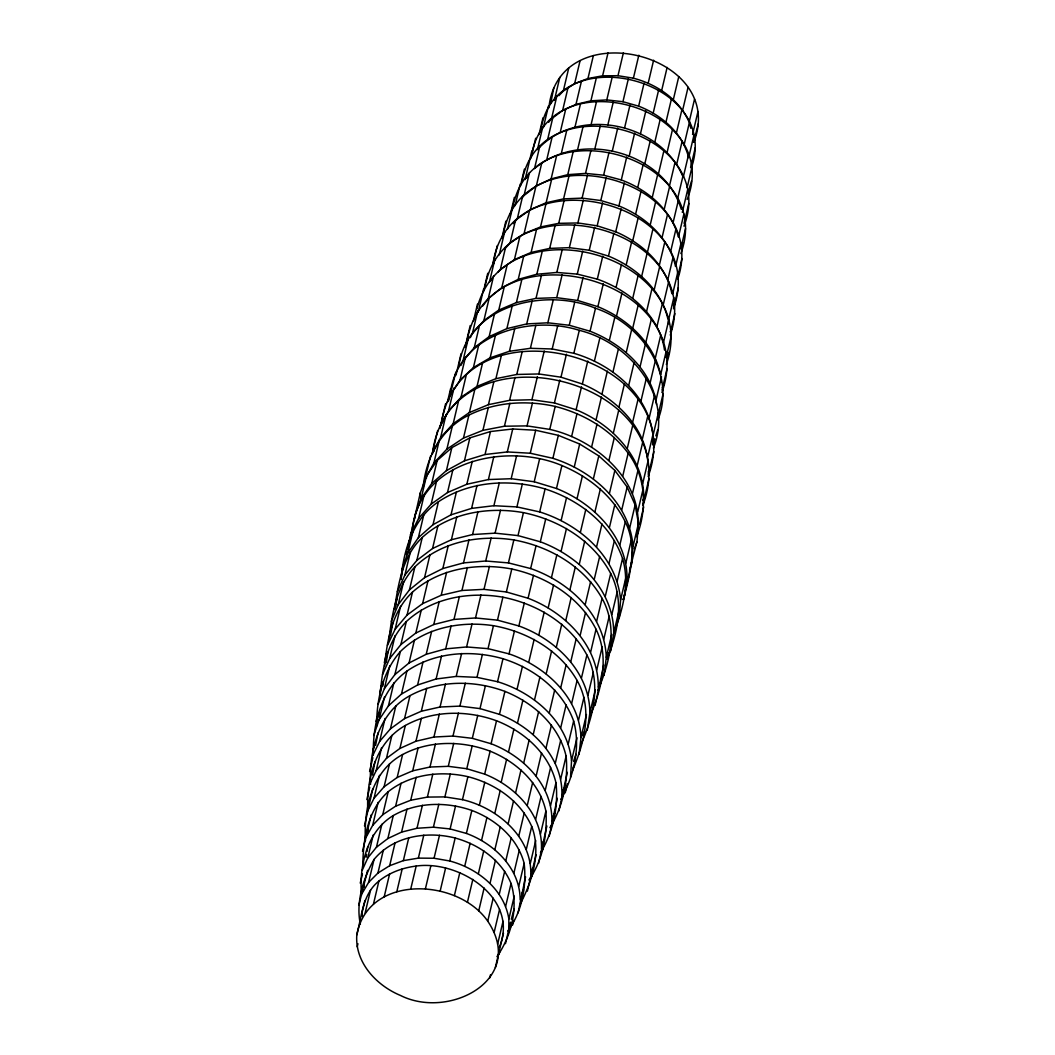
<?xml version="1.0" encoding="UTF-8"?>
<svg xmlns="http://www.w3.org/2000/svg" width="1055" height="1055" viewBox="0 0 1055 1055"><rect width="100%" height="100%" fill="white"/><g stroke="black" fill="none" stroke-linecap="round" stroke-linejoin="round"><path stroke-width="1.5" d="M496.945 956.648C511.187 936.326 518.664 907.762 511.055 883.444C501.349 860.115 478.97 844.541 455.167 838.013C426.998 830.865 393.317 836.048 374.037 859.443C363.237 878.446 355.654 902.407 360.375 924.246M364.226 887.11L364.239 882.376M508.8 931.618L508.853 919.024L514.286 896.064M531.786 153.951C550.037 58.065 724.126 106.304 687.148 199.487M450.498 391.735C458.938 334.132 530.203 314.627 579.287 330.334C629.373 342.545 674.382 395.427 653.414 448.204M652.663 444.894L653.045 435.412L658.478 412.439M373.312 755.063C372.573 724.653 380.829 689.851 406.9 671.099C434.818 652.043 471.071 649.629 502.984 658.742C533.83 668.369 562.5 689.851 573.643 721.066C580.857 747.138 573.867 776.177 560.944 799.242M378.877 717.031L379.154 712.534M570.531 777.258L571.546 760.734L576.98 737.775M400.992 579.432C403.485 550.248 412.927 518.968 438.418 501.758C469.594 480.961 509.789 478.561 545.092 488.953C579.103 499.846 610.634 523.86 622.556 558.504C629.861 582.756 623.07 608.128 614.643 631.167M406.531 554.943L406.755 551.897M619.232 618.243L620.577 599.979L626.011 577.019M414.628 518.928L414.879 515.895L421.077 498.764L426.51 475.805L437.179 460.481L451.843 447.65L469.871 437.865L490.456 431.548L512.73 428.976L535.676 430.255L558.332 435.346L579.683 444.023L598.805 455.892L614.867 470.451L627.158 487.041L635.136 504.963L638.473 523.425L636.996 541.624L629.505 570.293M419.93 497.472L420.299 492.922L426.51 475.805M631.563 564.583L633.04 546.398L638.473 523.425M376.688 725.946C376.411 699.966 382.728 671.653 400.307 651.634C424.492 627.685 460.666 620.709 493.45 625.694C527.183 631.642 559.678 650.262 577.085 680.462C593.042 708.578 584.615 742.245 572.641 770.124L573.722 765.534M382.886 686.014L383.427 681.411M579.024 754.351L581.015 737.471L586.448 714.512M476.873 308.93C504.435 199.949 704.015 255.059 666.351 364.45M597.776 690.458C610.265 661.854 618.164 627.25 602.075 598.37C583.85 566.271 549.523 546.411 513.851 539.936C479.089 534.489 440.713 541.69 414.879 566.917C396.495 586.264 391.959 613.654 389.058 639.172L389.783 636.112M395.717 606.467L396.733 598.356M604.04 675.292L606.282 657.436L611.715 634.477M512.981 206.793C532.274 105.118 716.978 154.399 680.884 253.543M380.262 694.968C381.963 669.081 387.33 640.82 406.32 621.593C431.943 597.737 469.238 591.367 502.892 597.196C537.166 603.974 570.003 623.65 586.897 654.984C601.64 683.416 593.292 717.031 580.817 744.619M386.288 662.553L387.963 651.621M587.266 730.1L589.903 712.916L595.323 689.957M361.496 895.062C359.096 866.234 366.705 831.511 393.291 815.555C417.028 801.932 446.384 801.536 471.836 810.451C495.745 819.471 517.517 837.947 524.164 863.412C526.709 886.371 521.935 912.298 507.798 930.945M366.125 857.253L366.586 854.352M367.048 851.451L367.747 847.086M518.071 912.878L525.575 876.85M607.007 659.23C617.94 632.42 624.613 600.572 610.687 573.485C593.306 540.648 559.15 519.93 523.438 512.638C488.28 506.334 449.259 512.77 422.251 537.483C402.535 556.209 398.289 583.956 394.412 609.579L397.3 597.328M401.045 579.155L402.746 568.698M610.792 650.922L613.72 633L619.14 610.041M541.096 128.816C556.038 36.767 722.596 79.072 691.328 167.916M458.912 365.834C467.418 304.618 545.699 287.369 595.495 308.258C640.161 323.278 676.651 372.402 657.938 419.877M367.773 810.451C366.336 778.933 375.738 741.968 405.344 725.484C433.117 710.134 467.141 710.055 496.523 720.776C523.992 731.524 548.864 753.217 555.972 782.744C558.596 806.534 553.11 832.395 540.476 852.704M372.534 775.095L374.973 761.539M549.167 836.325L557.304 798.292M384.587 665.995C387.119 639.792 392.289 611.03 412.465 592.132C439.249 568.368 477.44 562.486 511.794 569.014C546.477 576.478 579.577 597.011 596.035 629.255C609.447 656.79 601.851 688.941 590.22 715.606M390.601 635.005L392.882 622.331M595.112 705.347L603.697 664.967M370.556 784.419C368.788 751.397 378.732 712.626 409.973 695.654C438.999 679.921 474.394 680.04 504.91 691.394C533.342 702.736 559.031 725.431 566.1 756.171C568.487 780.515 562.974 806.943 549.892 827.648M375.606 745.41L377.993 732.895M522.08 181.183C539.975 81.604 720.433 129.725 684.009 226.192M558.913 810.926L567.326 772.326M503.327 234.052C522.106 129.409 712.033 177.372 677.719 279.179M365.465 840.795C363.553 808.974 372.125 770.836 402.601 754.536C429.451 740.254 462.05 740.531 490.113 751.173C516.172 761.75 539.659 782.797 545.897 811.11C547.466 834.571 542.798 860.656 528.911 879.989M372.797 788.599L364.489 825.92M484.944 287.158C505.081 176.132 706.665 227.036 670.281 335.121M538.564 863.307L546.886 825.973M420.299 492.922L407.27 549.813L412.096 529.821M412.4 528.331C420.655 459.756 507.495 442.388 561.906 465.545C588.585 476.583 612.48 495.626 625.299 521.909C637.853 546.872 630.033 574.276 623.373 599.596L632.433 558.754M467.154 340.277C488.979 222.803 702.379 278.098 661.92 392.473M432.379 454.072C448.744 319.48 689.759 377.571 642.996 505.121M642.891 504.659L649.023 478.522M441.755 420.787C464.886 295.506 692.357 354.717 648.166 476.451M492.804 265.056C507.983 151.551 711.914 200.608 673.486 308.785M356.801 934.928C367.799 873.909 457.791 877.826 487.74 921.173C526.814 979.33 449.272 1020.04 400.452 995.445C376.398 985.462 354.783 962.463 356.801 934.928C361.786 916.215 362.445 894.139 378.89 881.096C389.572 872.498 402.667 867.764 416.171 866.063C459.334 859.917 519.376 898.53 499.397 947.126M364.898 900.561L362.221 911.955L362.379 916.413M423.095 487.331C426.141 457.488 441.096 428.66 468.895 415.129C495.547 401.942 526.419 400.016 555.194 406.412C583.745 413.705 610.397 429.372 628.16 453.188C646.333 477.361 647.203 509.196 636.613 536.731M401.665 570.293L407.771 553.084L413.204 530.111M437.68 430.546L432.247 453.505L440.634 437.522L446.067 414.562M397.326 591.67L404.909 575.041L410.329 552.082M384.31 662.725L386.473 653.533M391.313 621.316L398.21 604.647L403.63 581.674M410.303 534.911L418.584 518.453L424.018 495.494M440.212 426.602L445.632 403.643M439.935 428.436L441.386 422.317M447.373 402.351L450.63 388.57M423.226 486.962L425.139 478.996L433.922 462.96L439.355 440.001M379.906 691.764L381.356 685.644M448.546 401.045L455.879 372.085M387.462 645.304L395.15 629.189L400.57 606.216M455.997 375.118L461.061 353.676M382.53 674.58L389.638 658.61L395.058 635.651M407.771 553.084L418.373 537.668L423.807 514.695M440.964 425.178L448.56 410.896L453.993 387.924M421.077 498.764L431.746 483.454L437.179 460.481M376.015 721.251L377.097 716.648M378.007 704.371L384.389 688.599L389.809 665.626M465.15 346.95L470.214 325.52M466.125 344.814L466.851 341.754M460.943 365.399L462.934 361.192L468.354 338.22M398.21 604.647L409.446 589.877L414.879 566.917M373.721 735.493L379.035 719.879L384.468 696.92M404.909 575.041L416.817 560.442L422.251 537.483M473.484 320.931L477.467 304.091M454.784 388.293L459.993 380.182L465.413 357.21M418.584 518.453L431.165 504.119L436.599 481.159M372.705 752.017L374.156 745.898M470.319 337.626L472.389 333.551L477.81 310.579M369.58 771.495L372.837 757.714M478.179 312.016L483.612 289.044M395.15 629.189L407.045 615.091L412.465 592.132M483.414 291.628L487.753 273.258M433.922 462.96L446.885 449.127L452.318 426.167M389.638 658.61L400.9 644.552L406.32 621.593M440.634 437.522L453.188 423.675L458.608 400.715M384.389 688.599L394.887 674.593L400.307 651.634M372.56 755.868L379.615 741.428L385.049 718.468M448.56 410.896L461.022 397.287L466.442 374.314M379.035 719.879L388.425 705.874L393.858 682.902M492.632 265.464L497.327 245.564M366.837 799.571L369.725 787.32M494.901 259.042L489.467 282.002L491.63 279.535M462.934 361.192L474.262 347.649L479.682 324.689M418.373 537.668L432.998 524.717L438.418 501.758M431.746 483.454L446.41 470.622L451.843 447.65M501.89 237.982L505.873 221.128M369.54 784.498L376.187 770.559L381.607 747.599M482.755 305.95L488.241 298.684L493.674 275.711M472.389 333.551L483.876 320.562L489.309 297.589M499.226 254.875L504.659 231.915M459.993 380.182L473.405 367.588L478.838 344.616M409.446 589.877L424.545 577.665L429.978 554.706M510.409 214.178L514.392 197.338M507.455 229.159L512.519 207.73M416.817 560.442L432.55 548.508L437.97 525.548M367.377 811.559L373.998 798.332L379.431 775.359M379.615 741.428L390.429 728.834L395.862 705.861M363.579 862.357L362.854 865.417C362.999 839.569 367.747 809.765 388.187 791.725C410.408 774.027 440.805 770.467 467.906 776.678C494.782 783.522 520.168 800.547 531.72 826.434C541.439 851.82 532.419 880.556 520.484 903.528L521.21 900.469M515.143 205.58L520.207 184.15M362.498 851.293L371.255 814.777M431.165 504.119L447.491 492.553L452.925 469.594M498.145 272.111L500.321 269.632L505.741 246.659M520.418 185.957L524.401 169.117M407.045 615.091L422.607 603.631L428.04 580.659M388.425 705.874L401.467 694.058L406.9 671.099M400.9 644.552L415.828 633.026L421.262 610.067M376.187 770.559L386.447 758.36L391.88 735.401M394.887 674.593L409.037 662.988L414.457 640.029M453.188 423.675L469.356 412.558L474.79 389.598M446.885 449.127L463.462 438.102L468.895 415.129M504.672 248.98L510.106 243.072L515.539 220.113M525.1 179.561L531.852 150.971M365.821 837.749L372.679 825.366L378.099 802.407M461.022 397.287L477.031 386.381L482.465 363.408M530.981 158.131L535.676 138.231M474.262 347.649L489.124 336.637L494.544 313.665M360.243 883.127L362.406 873.936M513.178 223.686L517.24 219.005L522.673 196.045M488.241 298.684L501.798 287.633L507.231 264.673M373.998 798.332L384.086 786.806L389.506 763.846M522.185 197.812L524.045 195.492L529.465 172.532M362.313 870.059L367.786 857.913L373.219 834.953M539 134.631L542.982 117.791M483.876 320.562L498.764 310.078L504.198 287.118M432.998 524.717L450.999 514.827L456.433 491.854M542.824 126.692L537.404 149.665C576.98 105.645 659.599 122.34 682.519 175.75M358.819 905.348L367.575 870.362M446.41 470.622L464.437 460.824L469.871 437.865M543.351 127.55L548.415 106.12M390.429 728.834L404.54 718.613L409.973 695.654M539.923 145.656L534.503 168.615C579.986 129.844 663.687 151.116 681.266 209.286M548.89 107.781C558.636 12.462 728.108 52.776 693.86 142.267M473.405 367.588L490.127 357.816L495.56 334.844M372.679 825.366L382.754 814.697L388.187 791.725M500.321 269.632L514.405 259.636L519.825 236.663M367.786 857.913L376.437 847.244L381.87 824.285M386.447 758.36L399.911 748.443L405.344 725.484M362.142 893.321L368.604 882.402L374.037 859.443M424.545 577.665L442.836 568.54L448.27 545.58M554.376 100.383L559.796 77.424M432.55 548.508L451.395 539.751L456.828 516.792M510.106 243.072L524.084 233.63L529.505 210.657M401.467 694.058L417.595 684.972L423.029 662.013M548.64 122.261L551.475 118.846L556.895 95.886M517.24 219.005L530.441 209.563L535.874 186.59M524.045 195.492L536.336 185.944L541.756 162.984M547.558 139.853L552.991 116.881M409.037 662.988L426.22 654.285L431.653 631.325M357.21 946.783L357.935 943.724M365.109 913.089L370.529 890.117M384.086 786.806L397.168 777.495L402.601 754.536M447.491 492.553L466.851 484.245L472.284 461.286M415.828 633.026L433.79 624.52L439.223 601.561M422.607 603.631L441.188 595.297L446.621 572.338M469.356 412.558L488.439 404.658L493.872 381.699M501.798 287.633L518.229 279.364L523.662 256.391M368.604 882.402L377.914 873.065L383.347 850.093M546.754 159.753L552.187 136.794M463.462 438.102L482.926 430.348L488.36 407.375M489.124 336.637L506.875 328.606L512.295 305.647M558.834 95.728L563.291 91.073L568.724 68.1M477.031 386.381L495.903 378.653L501.323 355.693M376.437 847.244L387.871 838.514L393.291 815.555M382.754 814.697L395.625 806.191L401.058 783.232M373.47 904.056L378.89 881.096M498.764 310.078L516.396 302.587L521.829 279.615M551.475 118.846L562.618 110.498L568.052 87.539M404.54 718.613L421.327 711.241L426.748 688.269M514.405 259.636L531.1 252.448L536.533 229.489M399.911 748.443L415.96 741.23L421.393 718.27M560.271 132.191L565.704 109.219M450.999 514.827L471.598 508.391L477.031 485.432M464.437 460.824L485.036 454.507L490.456 431.548M490.127 357.816L509.407 351.289L514.827 328.329M536.336 185.944L551.119 178.902L556.552 155.942M524.084 233.63L540.516 226.957L545.949 203.984M530.441 209.563L546.121 202.745L551.541 179.785M377.914 873.065L389.664 865.707L395.098 842.734M563.291 91.073L574.645 83.662L580.079 60.702M397.168 777.495L412.703 770.809L418.136 747.837M384.191 896.842L389.612 873.883M417.595 684.972L436.111 679.011L441.544 656.052M442.836 568.54L463.527 562.895L468.961 539.936M561.339 153.357L566.759 130.385M387.871 838.514L401.586 832.092L407.006 809.132M451.395 539.751L472.561 534.555L477.981 511.596M426.22 654.285L445.698 648.865L451.118 625.905M395.625 806.191L410.725 800.244L416.158 777.271M433.79 624.52L453.98 619.43L459.4 596.457M562.618 110.498L575.964 104.405L581.397 81.433M441.188 595.297L461.945 590.47L467.378 567.498M518.229 279.364L536.85 274.234L542.27 251.261M466.851 484.245L488.399 479.563L493.819 456.604M506.875 328.606L526.735 323.925L532.155 300.952M488.439 404.658L509.605 400.32L515.025 377.36M575.001 127.009L580.435 104.049M482.926 430.348L504.435 426.22L509.868 403.247M495.903 378.653L516.792 374.459L522.225 351.486M516.396 302.587L536.006 298.38L541.439 275.421M574.645 83.662L587.952 78.505L593.372 55.546M389.664 865.707L403.353 860.643L408.786 837.683M421.327 711.241L440.054 707.008L445.474 684.036M396.799 891.765L402.219 868.793M415.96 741.23L433.922 737.036L439.342 714.077M531.1 252.448L549.695 248.4L555.128 225.44M551.119 178.902L567.761 174.655L573.182 151.696M546.121 202.745L563.581 198.881L569.014 175.921M412.703 770.809L429.992 767.025L435.425 744.065M540.516 226.957L558.728 223.344L564.148 200.384M509.407 351.289L530.401 348.308L535.835 325.336M401.586 832.092L416.989 828.267L422.409 805.295M577.599 149.691L583.033 126.719M471.598 508.391L493.898 505.714L499.332 482.755M485.036 454.507L507.297 451.936L512.73 428.976M575.964 104.405L590.906 100.818L596.339 77.859M410.725 800.244L427.394 797.092L432.814 774.133M436.111 679.011L456.195 676.426L461.628 653.467M463.527 562.895L485.722 560.996L491.142 538.024M445.698 648.865L466.6 646.952L472.033 623.993M591.103 124.543L596.537 101.57M587.952 78.505L602.603 75.815L608.036 52.855M410.738 889.022L416.171 866.063M403.353 860.643L418.36 858.124L423.794 835.164M472.561 534.555L495.085 533.157L500.518 510.185M536.85 274.234L556.816 272.454L562.249 249.494M453.98 619.43L475.515 617.953L480.948 594.98M461.945 590.47L483.994 589.349L489.428 566.377M526.735 323.925L547.835 322.79L553.268 299.831M488.399 479.563L511.174 478.719L516.607 455.76M509.605 400.32L531.918 399.74L537.351 376.78M567.761 174.655L585.525 173.402L590.945 150.443M433.922 737.036L452.977 736.06L458.411 713.088M440.054 707.008L459.901 706.112L465.321 683.152M536.006 298.38L556.724 297.668L562.157 274.709M516.792 374.459L538.815 373.958L544.235 350.999M504.435 426.22L527.052 425.89L532.472 402.931M549.695 248.4L569.37 247.661L574.79 224.689M416.989 828.267L433.407 827.199L438.827 804.24M563.581 198.881L582.083 198.129L587.503 175.156M429.992 767.025L448.283 766.326L453.716 743.353M594.835 148.926L600.255 125.954M558.728 223.344L577.876 222.961L583.31 200.002M590.906 100.818L606.796 99.909L612.23 76.949M427.394 797.092L444.894 796.894L450.327 773.935M530.401 348.308L552.2 348.981L557.633 326.021M425.416 888.758L430.849 865.786M602.603 75.815L617.979 75.709L623.4 52.75M493.898 505.714L516.924 506.914L522.357 483.942M418.36 858.124L434.053 858.242L439.487 835.27M456.195 676.426L476.992 677.35L482.412 654.377M507.297 451.936L530.256 453.228L535.676 430.255M607.865 124.886L613.285 101.926M466.6 646.952L488.03 648.654L493.45 625.694M485.722 560.996L508.418 562.908L513.851 539.936M556.816 272.454L577.27 274.115L582.703 251.156M475.515 617.953L497.472 620.155L502.892 597.196M495.085 533.157L518.005 535.597L523.438 512.638M585.525 173.402L603.631 175.196L609.065 152.237M433.407 827.199L450.116 828.94L455.549 805.98M547.835 322.79L569.252 325.257L574.685 302.297M483.994 589.349L506.36 591.974L511.794 569.014M452.977 736.06L472.324 738.329L477.744 715.356M606.796 99.909L622.938 101.715L628.371 78.756M459.901 706.112L479.999 708.604L485.432 685.644M511.174 478.719L534.212 481.753L539.633 458.78M582.083 198.129L600.796 200.516L606.216 177.543M612.282 151.089L617.716 128.13M569.37 247.661L589.244 250.259L594.677 227.3M448.283 766.326L466.785 768.726L472.218 745.766M556.724 297.668L577.665 300.477L583.085 277.505M531.918 399.74L554.416 402.944L559.836 379.971M538.815 373.958L560.983 377.189L566.416 354.216M577.876 222.961L597.17 225.81L602.59 202.85M440.186 890.974L445.606 868.001M636.758 536.296C647.084 483.559 597.262 439.975 549.774 429.385L555.194 406.412M530.665 877.602C533.632 838.277 498 807.945 462.472 799.65L467.906 776.678M694.546 99.144L689.126 122.103C679.143 99.328 656.935 84.308 633.396 78.202L638.829 55.229M508.853 919.024C504.25 889.286 477.48 868.384 449.733 860.986L455.167 838.013M624.547 128.037L629.98 105.078M653.045 435.412C648.205 394.135 611.86 364.331 573.854 353.293L579.287 330.334M571.546 760.734C567.722 721.422 533.514 692.621 497.551 681.715L502.984 658.742M620.577 599.979C616.898 556.46 579.301 524.269 539.672 511.926L545.092 488.953M633.04 546.398C629.664 503.011 592.33 470.767 552.899 458.318L558.332 435.346M664.505 350.102C659.586 315.366 628.82 290.323 597.315 279.14L602.748 256.18M520.155 899.81C520.128 868.397 494.307 843.644 466.402 833.424L471.836 810.451M581.015 737.471C579.353 697.078 545.343 666.206 509.038 653.876L514.471 630.916M694.071 134.684L688.651 157.643C682.519 133.022 661.643 115.021 638.644 106.159L644.064 83.2M683.877 214.073L678.444 237.045C671.02 209.497 647.295 189.597 621.303 179.957L626.723 156.984M606.282 657.436C604.858 614.656 569.014 581.767 530.652 568.553L536.085 545.58M454.389 895.563L459.822 872.604M629.202 156.1L634.622 133.128M551.871 821.252C552.596 784.986 523.161 755.921 491.089 743.735L496.523 720.776M589.903 712.916C589.626 671.653 555.589 639.264 518.862 625.958L524.295 602.998M680.976 243.481L675.556 266.44C669.134 237.81 645.317 216.578 618.903 205.936L624.336 182.977M541.452 848.945C542.863 814.315 515.13 786.12 484.68 774.133L490.113 751.173M648.192 83.16L653.612 60.201M561.893 795.299C563.053 757.635 532.683 727.198 499.477 714.354L504.91 691.394M613.72 633C613.852 589.943 578.549 555.893 540.331 541.795L545.751 518.836M656.513 404.434C651.555 369.448 621.553 343.574 590.062 331.217L595.495 308.258M667.921 319.111C661.063 289.268 635.928 267.337 608.484 256.088L613.904 233.115M464.714 866.247L470.148 843.275M598.264 687.926C599.148 645.99 565.137 612.362 528.067 598.251L533.5 575.292M479.352 805.229L484.786 782.256M666.087 351.75L660.654 374.723C653.784 342.651 627.316 318.742 597.882 306.675L603.315 283.703M671.89 293.699C665.969 264.7 642.02 243.098 615.724 231.784L621.158 208.824M627 581.714C628.846 538.617 594.361 503.472 556.473 488.505L561.906 465.545M640.438 133.853L645.858 110.894M643.59 501.494C646.135 459.479 612.889 424.73 576.096 409.775L581.529 386.816M647.968 463.277C645.541 426.325 614.762 397.801 582.347 383.994L587.767 361.034M571.612 436.533L577.032 413.573M594.413 361.047L599.833 338.088M517.016 689.337L522.449 666.378M653.203 113.043L658.623 90.071M481.542 840.439L486.962 817.467M467.418 902.342L472.851 879.369M637.748 187.46L643.181 164.501M661.696 90.4L667.129 67.428M644.829 163.723L650.262 140.75M616.08 287.316L621.514 264.357M561.128 520.537L566.561 497.564M574.263 466.983L579.683 444.023M478.35 873.791L483.77 850.818M528.713 662.395L534.147 639.436M501.191 782.309L506.611 759.349M508.484 752.07L513.917 729.111M635.624 214.165L641.058 191.206M494.808 813.392L500.228 790.432M551.449 577.678L556.882 554.706M517.477 723.137L522.911 700.164M654.825 142.082L660.259 119.109M626.222 264.884L631.642 241.925M538.788 635.11L544.209 612.137M632.763 240.606L638.196 217.647M609.342 340.409L614.775 317.436M616.529 315.999L621.962 293.026M561.049 551.462L566.482 528.502M548.165 607.904L553.598 584.932M478.693 911.006L484.126 888.033M577.019 498.712L582.452 475.739M665.982 122.064L671.415 99.091M601.957 394.095L607.39 371.123M596.035 419.956L601.469 396.983M494.861 849.684L500.294 826.711M673.354 99.579L678.774 76.606M591.618 447.043L597.038 424.084M490.034 883.286L495.454 860.313M652.267 197.404L657.7 174.444M658.491 173.627L663.925 150.667M534.516 699.9L539.949 676.928M612.968 371.927L618.401 348.954M508.154 823.797L513.574 800.837M515.592 792.898L521.012 769.926M632.736 298.288L638.17 275.315M667.103 152.355L672.523 129.396M650.236 224.847L655.656 201.874M523.728 762.95L529.148 739.99M487.74 921.173L493.16 898.214M546.2 673.855L551.633 650.882M580.382 532.366L585.815 509.407M593.385 478.851L598.805 455.892M533.223 734.544L538.657 711.571M641.691 276.278L647.111 253.306M647.519 251.894L652.953 228.935M676.44 132.825L681.873 109.852M682.625 110.3L688.058 87.341M505.807 860.748L511.24 837.789M556.341 647.19L561.774 624.217M569.898 589.89L575.331 566.931M626.261 352.423L631.681 329.463M632.763 328.026L638.196 305.066M499.252 894.323L504.686 871.351M565.783 620.498L571.203 597.526M579.287 564.188L584.721 541.215M669.595 185.39L675.029 162.43M664.215 209.338L669.648 186.379M494.136 932.409L499.569 909.45M618.969 407.032L624.402 384.073M613.351 433.025L618.771 410.052M676.703 164.237L682.137 141.265M594.928 511.912L600.361 488.94M518.796 835.982L524.23 813.009M527.249 805.427L532.683 782.467M608.906 460.442L614.34 437.482M549.286 712.929L554.719 689.957M662.078 237.494L667.499 214.521M684.102 144.865L689.535 121.892M536.151 775.913L541.584 752.94M505.622 906.416L511.055 883.444M628.714 385.418L634.147 362.458M646.57 311.555L651.99 288.582M513.877 873.158L519.311 850.198M489.731 977.919L490.456 974.86M497.63 944.212L503.05 921.252M659.362 265.161L664.782 242.202M654.219 289.756L659.639 266.783M546.015 748.087L551.449 725.115M560.733 687.728L566.153 664.755M495.375 967.488L503.472 933.121M692.555 134.473L697.988 111.5M499.015 954.564L499.727 951.505M677.653 198.498L683.073 175.526M683.244 177.2L688.664 154.228M596.576 546.912L601.996 523.939M673.064 222.75L678.497 199.777M609.434 493.41L614.867 470.451M640.055 366.744L645.489 343.785M645.884 342.255L651.317 319.296M526.3 849.407L531.72 826.434M570.781 661.67L576.215 638.71M693.755 141.884L698.199 123.897M585.182 604.66L590.615 581.687M518.73 886.371L524.164 863.412M505.464 943.645L510.541 922.215M535.663 819.353L541.096 796.393M670.637 251.565L676.07 228.592M580.131 635.479L585.565 612.52M690.59 167.56L695.298 147.66M512.598 925.011L513.679 920.422M594.242 579.393L599.675 556.433M687.135 187.605L691.829 167.705M545.224 790.366L550.644 767.407M632.631 422.251L638.051 399.291M682.308 212.358L687.728 189.399M560.693 727.858L566.113 704.885M627.277 448.415L632.71 425.455M667.762 279.826L673.182 256.853M609.421 527.526L614.854 504.567M656.949 326.549L662.382 303.589M530.309 863.478L535.729 840.519M622.74 476.148L628.16 453.188M663.252 304.724L668.672 281.764M555.312 763.174L560.733 740.201M640.978 400.966L646.412 378.007M684.075 223.33L688.783 203.43M540.476 834.07L545.897 811.11M527.342 891.159L536.085 854.642M571.665 703.421L577.085 680.462M531.931 876.534L532.656 873.474M680.831 248.545L685.539 228.632M655.326 358.054L660.747 335.081M650.157 382.754L655.577 359.781M550.539 805.717L555.972 782.744M581.476 677.943L586.897 654.984M672.708 293.699L677.785 272.269M608.999 563.515L614.432 540.556M621.725 510.013L627.158 487.041M677.679 276.885L682.031 258.515M542.521 850.264L543.246 847.205M596.642 621.329L602.075 598.37M568.223 744.026L573.643 721.066M673.815 297.589L668.395 320.549L668.593 323.753M663.45 342.624L668.883 319.665M560.68 779.144L566.1 756.171M590.615 652.214L596.035 629.255M642.35 439.091L647.77 416.118M605.254 596.444L610.687 573.485M673.67 307.664L678.365 287.764M551.871 825.366L552.952 820.764M637.22 465.466L642.653 442.493M649.207 417.872L654.641 394.913M619.865 544.881L625.299 521.909M578.522 720.249L583.956 697.289M632.499 493.476L637.919 470.504M670.518 331.943L674.857 313.572M656.091 399.726L661.525 376.767M666.14 357.54L671.204 336.11M587.938 695.285L593.358 672.312M565.216 792.872L567.392 783.68M662.026 390.007L667.09 368.577M617.122 581.476L622.556 558.504M629.703 527.935L635.136 504.963M603.79 639.185L609.21 616.226M596.748 669.951L602.168 646.992M647.691 456.802L653.124 433.842M657.621 416.949L663.054 393.99M642.732 483.414L648.166 460.455M611.834 614.577L617.267 591.618M637.761 511.662L643.181 488.702M625.813 563.212L631.246 540.252M653.876 451.659L648.443 474.618L648.311 471.374M430.572 456.024L426.352 473.563L426.484 478.126M639.501 524.48L643.721 506.954M553.704 88.251L550.75 103.219M511.319 919.182L514.233 908.658M688.519 191.021L691.5 181.117M653.467 443.324L654.904 438.827M655.854 435.834L657.753 429.833M573.538 761.394L575.964 754.299M623.123 599.583L624.652 595.284M634.411 548.758L636.996 541.624M582.716 735.691L584.457 731.379M667.406 356.722L669.252 352.199M606.955 658.399L609.474 652.333M682.123 245.749L683.416 242.821M521.671 893.954L523.504 889.919M614.327 632.103L616.226 627.949M691.79 163.182L693.148 160.268M658.782 413.494L660.1 410.685M553.268 816.148L554.587 813.365M598.449 686.779L600.546 682.387M562.935 790.854L564.346 787.966M677.838 275.737L679.169 273.06M542.521 843.275L543.984 840.334M670.307 331.85L671.732 329.002M627.409 579.38L628.793 576.637M662.342 387.528L663.727 384.811M642.877 500.294L645.172 495.929M673.459 305.396L674.923 302.666M531.245 870.942L532.762 868.186M693.676 138.469L695.192 135.765M450.445 395.045L453.057 390.996M526.142 178.335L528.239 175.908M527.052 425.89L549.774 429.385M444.894 796.894L462.472 799.65M617.979 75.709L633.396 78.202M434.053 858.242L449.733 860.986M552.2 348.981L573.854 353.293M476.992 677.35L497.551 681.715M516.924 506.914L539.672 511.926M530.256 453.228L552.899 458.318M488.03 648.654L509.038 653.876M577.27 274.115L597.315 279.14M508.418 562.908L530.652 568.553M603.631 175.196L621.303 179.957M497.472 620.155L518.862 625.958M450.116 828.94L466.402 833.424M518.005 535.597L540.331 541.795M622.938 101.715L638.644 106.159M569.252 325.257L590.062 331.217M506.36 591.974L528.067 598.251M472.324 738.329L491.089 743.735M479.999 708.604L499.477 714.354M600.796 200.516L618.903 205.936M466.785 768.726L484.68 774.133M589.244 250.259L608.484 256.088M534.212 481.753L556.473 488.505M577.665 300.477L597.882 306.675M554.416 402.944L576.096 409.775M560.983 377.189L582.347 383.994M597.17 225.81L615.724 231.784M689.548 123.646L690.84 128.288M660.931 379.312L661.116 382.372M433.829 447.953L433.987 451.237M493.885 260.466L494.004 263.565M367.931 828.333L368.01 831.472"/></g></svg>
